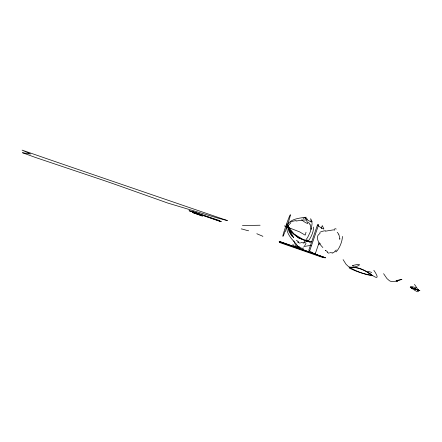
<?xml version="1.0" encoding="UTF-8"?>
<svg xmlns="http://www.w3.org/2000/svg" width="442" height="442" viewBox="0 0 442 442"><rect width="100%" height="100%" fill="white"/><g stroke="black" fill="none" stroke-linecap="round" stroke-linejoin="round"><path stroke-width="0.66" d="M241.222 228.973L241.608 228.917A40.625 0.652 19.1 0 1 242.017 229.017L247.857 230.669A30.719 0.519 19.2 0 0 248.233 230.757L248.647 230.707M311.328 226.05L311.185 227.652A17.536 12.763 -68.5 0 1 310.03 232.475L307.604 237.547L303.952 242.426M312.096 223.365L311.825 225.647M311.245 228.569L311.074 229.625M339.92 238.487L339.727 239.542M242.443 225.553L260.1 225.232M306.002 232.243L305.361 234.873A9.381 1.768 77.9 0 1 305.013 235.067L299.438 231.796L287.946 227.348M308.809 250.15L317.489 224.879L318.721 224.542L309.897 250.244C306.51 249.581 314.35 254.062 315.196 253.769A3.884 0.967 46.8 0 0 315.356 253.459L315.295 253.084M321.306 228.354L322.262 225.575L323.826 228.768A3.873 0.856 46.4 0 1 323.682 229.039L321.671 228.227L318.085 225.74M315.339 253.597L319.085 242.675M317.489 224.879L317.765 225.442M336.224 249.957L335.428 251.354M307.522 240L306.682 241.382M306.052 243.177L304.676 245.818M288.714 224.956L290.676 223.028M320.085 233.21L318.135 235.144A4.492 4 -73.4 0 0 317.439 237.553C317.4 241.559 320.24 244.824 322.875 247.553M256.901 233.575L256.968 233.79A30.99 0.519 19.1 0 0 257.272 233.94L262.454 236.116A40.332 0.652 19.2 0 1 262.786 236.277L262.874 236.476M303.124 218.403L305.544 217.464M325.373 231.194L333.478 229.862L334.738 230.072M296.024 221.039L302.825 220.028M303.079 219.989L305.731 220.044M299.77 247.188L298.433 247.404L297.51 245.57M303.792 246.531L311.162 245.332M318.527 244.128L320.538 243.802M298.427 246.791L296.383 247.089L293.77 240.89M332.185 252.852L329.704 252.625M303.295 242.824L300.726 242.564M293.201 244.443C290.67 244.36 298.206 248.321 299.129 248.189A3.873 1.006 46.6 0 0 299.317 247.885L298.858 246.443M311.953 241.503C303.002 241.117 295.273 236.735 289.637 229.939L298.394 237.918L306.013 240.647M353.39 266.045L352.39 265.675A24.139 1.039 -4.6 0 1 352.666 265.52C366.081 262.1 356.539 268.056 350.02 267.106A13.553 8.718 -70.7 0 1 348.373 266.454L346.097 264.349L343.097 259.625M371.794 272.438C363.517 269.725 369.888 273.952 372.761 275.626C380.363 280.764 376.247 273.648 373.833 270.294M192.729 211.641L189.027 210.746L221.155 221.696L219.11 220.409L192.729 211.641L221.155 221.696M397.695 281.438L396.098 280.852A24.498 1.608 -4.1 0 1 396.209 280.642L401.977 279.289L396.413 281.256L391.198 281.421A13.586 9.426 -70.6 0 1 389.419 280.72L386.927 278.537L383.595 273.686M416.193 287.864C408.651 285.317 408.657 286.499 414.508 290.134C422.243 295.25 416.32 287.051 414.474 284.405M413.01 288.228L419.568 290.598M413.121 288.278L412.099 287.963A43.554 0.702 19 0 1 410.706 287.515M410.375 287.405L415.53 289.035M411.038 287.632L411.502 287.786A34.222 0.547 19 0 0 412.524 288.112L419.734 290.654M416.889 289.549L412.049 287.941A36.255 0.58 19 0 1 410.541 287.46M414.916 288.891L412.182 287.996A43.83 0.707 19 0 1 410.872 287.576M415.778 289.123L412.077 287.935A41.205 0.663 19 0 1 410.209 287.344M415.187 288.985L419.237 290.466M415.762 289.184L416.37 289.399M416.044 289.267L416.64 289.477M307.284 241.105L310.455 242.244L304.162 240.072L293.781 233.945L286.725 224.155L287.245 225.392M416.32 289.339L419.049 290.388M416.872 289.488L417.458 289.759M417.132 289.582L419.9 290.714M417.657 289.803L419.336 290.477M284.328 225.879L286.908 226.95A8.89 0.343 19 0 0 287.228 227.077M298.577 241.868L296.389 240.221M327.644 251.957L325.572 250.354M301.626 219.95L305.532 222.646L307.621 223.486A3.862 0.895 46.2 0 0 307.792 223.227L306.339 220.066M293.587 237.393C290.897 234.663 288.04 231.404 287.991 227.359A4.486 4.055 -73.5 0 1 288.72 224.961M308.372 222.282L310.118 224.398M337.218 232.254L338.892 234.348M286.725 224.155L287.339 225.376M287.957 226.602L293.505 237.614M288.029 227.254L291.681 235.929M303.074 247.664L303.195 248.293A4.133 1.061 46.7 0 1 303.008 248.619C302.124 248.852 293.864 244.387 296.831 244.636C292.267 239.647 286.25 233.94 286.759 226.591A6.624 6.403 -61.1 0 1 287.742 224.033C292.035 218.492 299.864 218.088 306.273 217.193C302.704 218.221 311.008 221.928 312.058 222.282A4.122 0.934 46.2 0 0 312.234 222.006L310.649 218.652L311.218 221.978M290.388 222.221A17.702 15.752 -68.5 0 1 296.024 220.635M305.256 218.983A14.387 4.072 67.7 0 1 307.533 219.243M309.93 224.558A9 6.912 -55.7 0 1 310.908 228.641M313.621 227.061A11.078 4.514 -68.1 0 1 307.472 241.752M306.45 241.045A9.868 6.188 73.6 0 1 303.345 243.061M300.112 243.216A18.244 9.989 -32.9 0 1 298.123 242.244M297.858 241.873A17.846 2.995 54.6 0 1 298.179 242.802M319.787 232.343A17.73 15.514 -68.6 0 1 325.378 230.752M334.379 229.293A14.442 3.669 67.9 0 1 336.218 229.055M338.671 234.536A9.022 6.729 -56.1 0 1 339.533 238.575M342.395 236.409A11.1 4.138 -68.1 0 1 336.075 251.896M335.152 250.945A9.895 5.967 74.3 0 1 332.235 253.056M329.069 253.266A18.315 9.547 -33.5 0 1 327.207 252.31M325.599 250.382A17.929 2.597 54.8 0 1 325.771 250.73M350.329 267.355L350.268 267.708C356.987 271.603 364.661 274.443 372.302 275.797L372.241 275.438C365.788 270.195 357.501 266.195 349.053 267.592L349.291 268.062C356.246 271.548 364.059 274.228 371.739 275.139C365.567 270.648 358.175 266.874 350.329 267.355M22.553 152.761L35.216 157.385L103.892 180.485A46.134 0.718 19.3 0 1 118.754 185.646L167.772 203.055L217.575 218.017A864.674 15.564 20.1 0 0 222.569 219.359L227.453 220.586L60.819 163.529A888.879 28.537 20.4 0 1 46.863 158.706L22.1 150.12L30.564 153.987L22.553 152.761M280.913 242.443L279.316 242.409L321.986 257.238L325.34 257.879L280.913 242.443M296.013 247.166L279.123 241.36L325.235 257.686L296.013 247.166M201.972 215.768L192.408 212.447L202.48 216.11L201.972 215.768M285.068 231.514A11.509 0.58 -70.9 0 0 290.4 214.724A11.509 0.58 -70.9 0 0 284.361 230.509A11.509 0.58 -70.9 0 0 285.068 231.514"/></g></svg>
